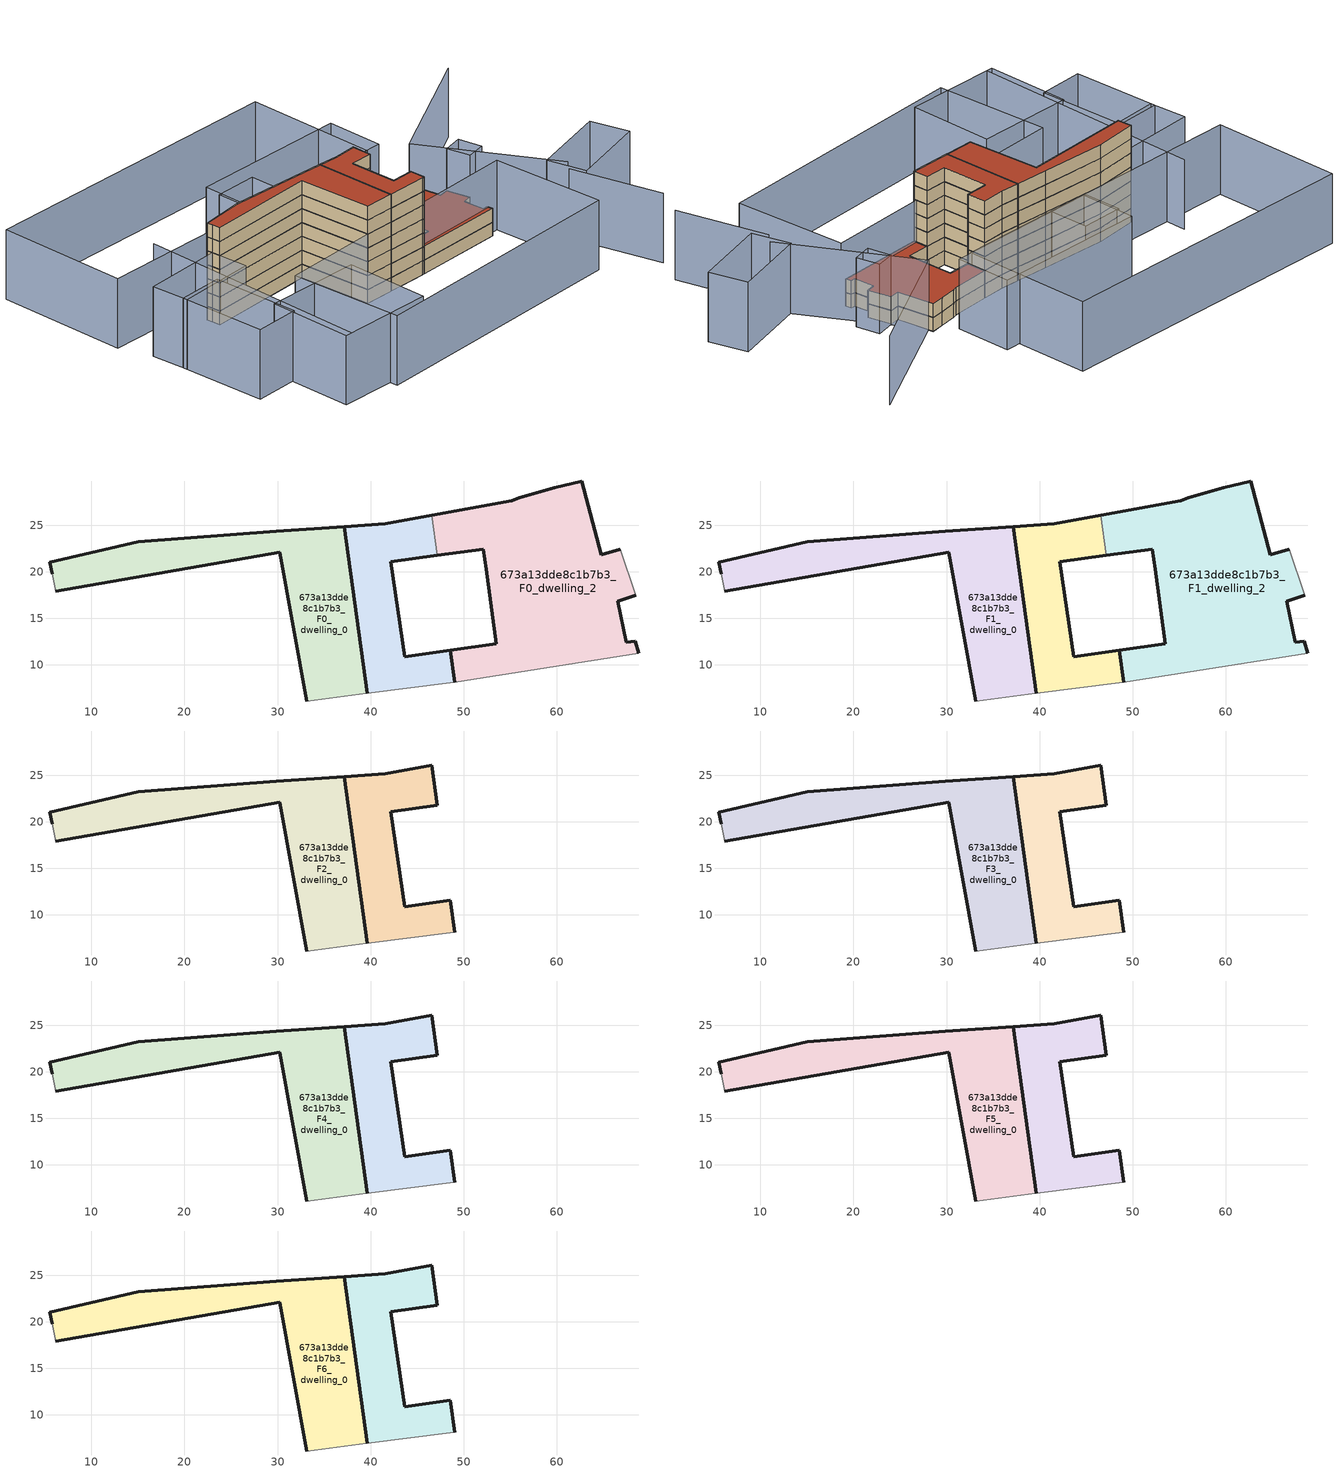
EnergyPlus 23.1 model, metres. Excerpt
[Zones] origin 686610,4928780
673a13dde8c1b7b3_F0_dwelling_0
 floor ground (EU_floor_Construction): 39.56,6.94 39.64,6.95 37.18,24.86 29.84,24.35 15.02,23.23 5.53,21.06 5.81,19.82 6.15,17.94 30.24,22.12 33.11,6.13 z0
 wall outside (EU_wall_Construction): 33.11,6.13 30.24,22.12 6.15,17.94 / 5.81,19.82 5.53,21.06 15.02,23.23 29.84,24.35 37.18,24.86 39.64,6.95 z0:3
 wall adiabatic (EU_wall_Construction): 39.64,6.95 39.56,6.94 33.11,6.13 / 6.15,17.94 5.81,19.82 z0:3
673a13dde8c1b7b3_F0_dwelling_1
 floor ground (EU_floor_Construction): 49.02,8.16 48.55,11.57 43.64,10.86 42.17,21.1 47.15,21.78 46.56,26.07 41.58,25.17 37.18,24.86 39.64,6.95 48.54,8.08 z0
 wall outside (EU_wall_Construction): 47.15,21.78 42.17,21.1 43.64,10.86 48.55,11.57 49.02,8.16 / 39.64,6.95 37.18,24.86 41.58,25.17 46.56,26.07 z0:3
 wall adiabatic (EU_wall_Construction): 49.02,8.16 48.54,8.08 39.64,6.95 z0:3
 wall to 673a13dde8c1b7b3_F0_dwelling_2 (EU_wall_Construction): 46.56,26.07 47.15,21.78 z0:3
673a13dde8c1b7b3_F0_dwelling_2
 floor ground (EU_floor_Construction): 68.8,11.26 68.44,12.57 67.48,12.45 66.55,16.85 68.49,17.5 66.83,22.43 64.76,21.84 62.67,29.77 59.74,29.04 55.96,27.98 55.15,27.62 46.56,26.07 47.15,21.78 52.11,22.46 52.43,20.26 53.49,12.28 48.55,11.57 49.02,8.16 z0
 wall outside (EU_wall_Construction): 68.49,17.5 66.55,16.85 67.48,12.45 68.44,12.57 68.8,11.26 / 46.56,26.07 55.15,27.62 55.96,27.98 59.74,29.04 62.67,29.77 64.76,21.84 66.83,22.43 / 49.02,8.16 48.55,11.57 53.49,12.28 52.43,20.26 52.11,22.46 47.15,21.78 z0:3
 wall adiabatic (EU_wall_Construction): 66.83,22.43 68.49,17.5 / 68.8,11.26 49.02,8.16 z0:3
673a13dde8c1b7b3_F1_dwelling_0
 floor to 673a13dde8c1b7b3_F0_dwelling_0 (EU_floor_Construction): 39.56,6.94 39.64,6.95 37.18,24.86 29.84,24.35 15.02,23.23 5.53,21.06 5.81,19.82 6.15,17.94 30.24,22.12 33.11,6.13 z3
 wall outside (EU_wall_Construction): 33.11,6.13 30.24,22.12 6.15,17.94 / 5.81,19.82 5.53,21.06 15.02,23.23 29.84,24.35 37.18,24.86 39.64,6.95 z3:6
 wall adiabatic (EU_wall_Construction): 39.64,6.95 39.56,6.94 33.11,6.13 / 6.15,17.94 5.81,19.82 z3:6
673a13dde8c1b7b3_F1_dwelling_1
 floor to 673a13dde8c1b7b3_F0_dwelling_1 (EU_floor_Construction): 49.02,8.16 48.55,11.57 43.64,10.86 42.17,21.1 47.15,21.78 46.56,26.07 41.58,25.17 37.18,24.86 39.64,6.95 48.54,8.08 z3
 wall outside (EU_wall_Construction): 47.15,21.78 42.17,21.1 43.64,10.86 48.55,11.57 49.02,8.16 / 39.64,6.95 37.18,24.86 41.58,25.17 46.56,26.07 z3:6
 wall adiabatic (EU_wall_Construction): 49.02,8.16 48.54,8.08 39.64,6.95 z3:6
 wall to 673a13dde8c1b7b3_F1_dwelling_2 (EU_wall_Construction): 46.56,26.07 47.15,21.78 z3:6
673a13dde8c1b7b3_F1_dwelling_2
 floor to 673a13dde8c1b7b3_F0_dwelling_2 (EU_floor_Construction): 68.8,11.26 68.44,12.57 67.48,12.45 66.55,16.85 68.49,17.5 66.83,22.43 64.76,21.84 62.67,29.77 59.74,29.04 55.96,27.98 55.15,27.62 46.56,26.07 47.15,21.78 52.11,22.46 52.43,20.26 53.49,12.28 48.55,11.57 49.02,8.16 z3
 wall outside (EU_wall_Construction): 68.49,17.5 66.55,16.85 67.48,12.45 68.44,12.57 68.8,11.26 / 46.56,26.07 55.15,27.62 55.96,27.98 59.74,29.04 62.67,29.77 64.76,21.84 66.83,22.43 / 49.02,8.16 48.55,11.57 53.49,12.28 52.43,20.26 52.11,22.46 47.15,21.78 z3:6
 wall adiabatic (EU_wall_Construction): 66.83,22.43 68.49,17.5 / 68.8,11.26 49.02,8.16 z3:6
 roof outside (EU_roof_Construction): 62.67,29.77 64.76,21.84 66.83,22.43 68.49,17.5 66.55,16.85 67.48,12.45 68.44,12.57 68.8,11.26 49.02,8.16 48.55,11.57 53.49,12.28 52.43,20.26 52.11,22.46 47.15,21.78 46.56,26.07 55.15,27.62 55.96,27.98 59.74,29.04 z6
673a13dde8c1b7b3_F2_dwelling_0
 floor to 673a13dde8c1b7b3_F1_dwelling_0 (EU_floor_Construction): 39.56,6.94 39.64,6.95 37.18,24.86 29.84,24.35 15.02,23.23 5.53,21.06 5.81,19.82 6.15,17.94 30.24,22.12 33.11,6.13 z6
 wall outside (EU_wall_Construction): 33.11,6.13 30.24,22.12 6.15,17.94 / 5.81,19.82 5.53,21.06 15.02,23.23 29.84,24.35 37.18,24.86 39.64,6.95 z6:9
 wall adiabatic (EU_wall_Construction): 39.64,6.95 39.56,6.94 33.11,6.13 / 6.15,17.94 5.81,19.82 z6:9
673a13dde8c1b7b3_F2_dwelling_1
 floor to 673a13dde8c1b7b3_F1_dwelling_1 (EU_floor_Construction): 49.02,8.16 48.55,11.57 43.64,10.86 42.17,21.1 47.15,21.78 46.56,26.07 41.58,25.17 37.18,24.86 39.64,6.95 48.54,8.08 z6
 wall outside (EU_wall_Construction): 39.64,6.95 37.18,24.86 41.58,25.17 46.56,26.07 47.15,21.78 42.17,21.1 43.64,10.86 48.55,11.57 49.02,8.16 z6:9
 wall adiabatic (EU_wall_Construction): 49.02,8.16 48.54,8.08 39.64,6.95 z6:9
673a13dde8c1b7b3_F3_dwelling_0
 floor to 673a13dde8c1b7b3_F2_dwelling_0 (EU_floor_Construction): 39.56,6.94 39.64,6.95 37.18,24.86 29.84,24.35 15.02,23.23 5.53,21.06 5.81,19.82 6.15,17.94 30.24,22.12 33.11,6.13 z9
 wall outside (EU_wall_Construction): 33.11,6.13 30.24,22.12 6.15,17.94 / 5.81,19.82 5.53,21.06 15.02,23.23 29.84,24.35 37.18,24.86 39.64,6.95 z9:12
 wall adiabatic (EU_wall_Construction): 39.64,6.95 39.56,6.94 33.11,6.13 / 6.15,17.94 5.81,19.82 z9:12
673a13dde8c1b7b3_F3_dwelling_1
 floor to 673a13dde8c1b7b3_F2_dwelling_1 (EU_floor_Construction): 49.02,8.16 48.55,11.57 43.64,10.86 42.17,21.1 47.15,21.78 46.56,26.07 41.58,25.17 37.18,24.86 39.64,6.95 48.54,8.08 z9
 wall outside (EU_wall_Construction): 39.64,6.95 37.18,24.86 41.58,25.17 46.56,26.07 47.15,21.78 42.17,21.1 43.64,10.86 48.55,11.57 49.02,8.16 z9:12
 wall adiabatic (EU_wall_Construction): 49.02,8.16 48.54,8.08 39.64,6.95 z9:12
673a13dde8c1b7b3_F4_dwelling_0
 floor to 673a13dde8c1b7b3_F3_dwelling_0 (EU_floor_Construction): 39.56,6.94 39.64,6.95 37.18,24.86 29.84,24.35 15.02,23.23 5.53,21.06 5.81,19.82 6.15,17.94 30.24,22.12 33.11,6.13 z12
 wall outside (EU_wall_Construction): 33.11,6.13 30.24,22.12 6.15,17.94 / 5.81,19.82 5.53,21.06 15.02,23.23 29.84,24.35 37.18,24.86 39.64,6.95 z12:15
 wall adiabatic (EU_wall_Construction): 39.64,6.95 39.56,6.94 33.11,6.13 / 6.15,17.94 5.81,19.82 z12:15
673a13dde8c1b7b3_F4_dwelling_1
 floor to 673a13dde8c1b7b3_F3_dwelling_1 (EU_floor_Construction): 49.02,8.16 48.55,11.57 43.64,10.86 42.17,21.1 47.15,21.78 46.56,26.07 41.58,25.17 37.18,24.86 39.64,6.95 48.54,8.08 z12
 wall outside (EU_wall_Construction): 39.64,6.95 37.18,24.86 41.58,25.17 46.56,26.07 47.15,21.78 42.17,21.1 43.64,10.86 48.55,11.57 49.02,8.16 z12:15
 wall adiabatic (EU_wall_Construction): 49.02,8.16 48.54,8.08 39.64,6.95 z12:15
673a13dde8c1b7b3_F5_dwelling_0
 floor to 673a13dde8c1b7b3_F4_dwelling_0 (EU_floor_Construction): 39.56,6.94 39.64,6.95 37.18,24.86 29.84,24.35 15.02,23.23 5.53,21.06 5.81,19.82 6.15,17.94 30.24,22.12 33.11,6.13 z15
 wall outside (EU_wall_Construction): 33.11,6.13 30.24,22.12 6.15,17.94 / 5.81,19.82 5.53,21.06 15.02,23.23 29.84,24.35 37.18,24.86 39.64,6.95 z15:18
 wall adiabatic (EU_wall_Construction): 39.64,6.95 39.56,6.94 33.11,6.13 / 6.15,17.94 5.81,19.82 z15:18
673a13dde8c1b7b3_F5_dwelling_1
 floor to 673a13dde8c1b7b3_F4_dwelling_1 (EU_floor_Construction): 49.02,8.16 48.55,11.57 43.64,10.86 42.17,21.1 47.15,21.78 46.56,26.07 41.58,25.17 37.18,24.86 39.64,6.95 48.54,8.08 z15
 wall outside (EU_wall_Construction): 39.64,6.95 37.18,24.86 41.58,25.17 46.56,26.07 47.15,21.78 42.17,21.1 43.64,10.86 48.55,11.57 49.02,8.16 z15:18
 wall adiabatic (EU_wall_Construction): 49.02,8.16 48.54,8.08 39.64,6.95 z15:18
673a13dde8c1b7b3_F6_dwelling_0
 floor to 673a13dde8c1b7b3_F5_dwelling_0 (EU_floor_Construction): 39.56,6.94 39.64,6.95 37.18,24.86 29.84,24.35 15.02,23.23 5.53,21.06 5.81,19.82 6.15,17.94 30.24,22.12 33.11,6.13 z18
 wall outside (EU_wall_Construction): 33.11,6.13 30.24,22.12 6.15,17.94 / 5.81,19.82 5.53,21.06 15.02,23.23 29.84,24.35 37.18,24.86 39.64,6.95 z18:21
 wall adiabatic (EU_wall_Construction): 39.64,6.95 39.56,6.94 33.11,6.13 / 6.15,17.94 5.81,19.82 z18:21
 roof outside (EU_roof_Construction): 37.18,24.86 39.64,6.95 39.56,6.94 33.11,6.13 30.24,22.12 6.15,17.94 5.81,19.82 5.53,21.06 15.02,23.23 29.84,24.35 z21
673a13dde8c1b7b3_F6_dwelling_1
 floor to 673a13dde8c1b7b3_F5_dwelling_1 (EU_floor_Construction): 49.02,8.16 48.55,11.57 43.64,10.86 42.17,21.1 47.15,21.78 46.56,26.07 41.58,25.17 37.18,24.86 39.64,6.95 48.54,8.08 z18
 wall outside (EU_wall_Construction): 39.64,6.95 37.18,24.86 41.58,25.17 46.56,26.07 47.15,21.78 42.17,21.1 43.64,10.86 48.55,11.57 49.02,8.16 z18:21
 wall adiabatic (EU_wall_Construction): 49.02,8.16 48.54,8.08 39.64,6.95 z18:21
 roof outside (EU_roof_Construction): 46.56,26.07 47.15,21.78 42.17,21.1 43.64,10.86 48.55,11.57 49.02,8.16 48.54,8.08 39.64,6.95 37.18,24.86 41.58,25.17 z21
shading: 86.44,-17.95 79.26,0.99 / 80.85,3.34 62.77,28.6 / 62.77,28.6 88.08,46.72 / -0.24,29.77 5,-21.84 / 24.89,-19.65 3.55,-22 / 3.55,-22 1.5,-3.4 / 1.5,-3.4 22.84,-1.05 / 22.84,-1.05 24.89,-19.65 / 78.17,6.42 94.57,12.95 / 94.57,12.95 97.78,4.91 / 97.78,4.91 81.38,-1.63 / 81.38,-1.63 78.17,6.42 / 72.54,18.85 68.48,17.5 / 68.48,17.5 66.83,22.43 / 66.83,22.43 70.89,23.79 / 70.89,23.79 72.54,18.85 / 75.27,-12.22 16.06,-22.39 / 16.06,-22.39 11.79,2.47 / 11.79,2.47 71.01,12.64 / 71.01,12.64 75.27,-12.22 / -7.36,-9.57 -10.28,9.55 / -10.28,9.55 -0.42,11.06 / -0.42,11.06 2.5,-8.06 / 2.5,-8.06 -7.36,-9.57 / 7.29,11.67 -10.1,8.53 / -10.1,8.53 -11.58,16.67 / -11.58,16.67 5.81,19.82 / 5.81,19.82 7.29,11.67 / 32.4,29.15 23.11,27.91 / 23.11,27.91 21.95,36.53 / 21.95,36.53 31.24,37.78 / 31.24,37.78 32.4,29.15 / 22.07,40.42 56.71,44.5 / 56.71,44.5 58.16,32.19 / 58.16,32.19 23.52,28.11 / 23.52,28.11 22.07,40.42 / 54.75,31.52 -14.64,23.47 / -14.64,23.47 -17.98,52.29 / -17.98,52.29 51.41,60.34 / 51.41,60.34 54.75,31.52 z0:15
[Building]
EU S2 Campaign: North Axis=0; Terrain=City; Solar Distribution=FullExterior
[Site:Location]
Bologna: Latitude=44.5; Longitude=11.25; Time Zone=1; Elevation=37
[SizingPeriod:WeatherFileDays]
AnnualSizingPeriod: Begin Month=1; Begin Day of Month=1; End Month=12; End Day of Month=31; Day of Week for Start Day=Monday; Use Weather File Daylight Saving Period=No; Use Weather File Rain and Snow Indicators=No
[MATERIAL]
EU_InternalMass_Material: Roughness=MediumRough; Thickness=0.1; Conductivity=1; Density=1800; Specific Heat=900; Thermal Absorptance=0.9; Solar Absorptance=0.7; Visible Absorptance=0.7
[MATERIAL:NOMASS] Roughness=MediumRough; Thermal Absorptance=0.9; Solar Absorptance=0.7; Visible Absorptance=0.7
Name | Thermal Resistance
EU_wall_NoMass | 0.905828
EU_roof_NoMass | 0.37593
EU_floor_NoMass | 0.67114
[CONSTRUCTION]
EU_wall_Construction: EU_wall_NoMass
EU_roof_Construction: EU_roof_NoMass
EU_floor_Construction: EU_floor_NoMass
EU_InternalMass_Construction: EU_InternalMass_Material
[ZONE] Type=1; Multiplier=1; Ceiling Height=autocalculate; Floor Area=autocalculate; Part of Total Floor Area=Yes
Name | Volume
673a13dde8c1b7b3_F0_dwelling_0 | 613.685
673a13dde8c1b7b3_F1_dwelling_0; 673a13dde8c1b7b3_F2_dwelling_0; 673a13dde8c1b7b3_F3_dwelling_0; 673a13dde8c1b7b3_F4_dwelling_0; 673a13dde8c1b7b3_F5_dwelling_0; 673a13dde8c1b7b3_F6_dwelling_0 | 613.682
673a13dde8c1b7b3_F0_dwelling_1 | 354.762
673a13dde8c1b7b3_F1_dwelling_1; 673a13dde8c1b7b3_F2_dwelling_1; 673a13dde8c1b7b3_F3_dwelling_1; 673a13dde8c1b7b3_F4_dwelling_1; 673a13dde8c1b7b3_F5_dwelling_1; 673a13dde8c1b7b3_F6_dwelling_1 | 354.76
673a13dde8c1b7b3_F0_dwelling_2 | 872.616
673a13dde8c1b7b3_F1_dwelling_2 | 872.615
[INTERNALMASS] Construction=EU_InternalMass_Construction
Name | Zone or ZoneList | Surface Area
673a13dde8c1b7b3_F0_dwelling_0_EU_InternalMass | 673a13dde8c1b7b3_F0_dwelling_0 | 204.561
673a13dde8c1b7b3_F0_dwelling_1_EU_InternalMass | 673a13dde8c1b7b3_F0_dwelling_1 | 118.254
673a13dde8c1b7b3_F0_dwelling_2_EU_InternalMass | 673a13dde8c1b7b3_F0_dwelling_2 | 290.872
673a13dde8c1b7b3_F1_dwelling_0_EU_InternalMass | 673a13dde8c1b7b3_F1_dwelling_0 | 204.561
673a13dde8c1b7b3_F1_dwelling_1_EU_InternalMass | 673a13dde8c1b7b3_F1_dwelling_1 | 118.254
673a13dde8c1b7b3_F1_dwelling_2_EU_InternalMass | 673a13dde8c1b7b3_F1_dwelling_2 | 290.872
673a13dde8c1b7b3_F2_dwelling_0_EU_InternalMass | 673a13dde8c1b7b3_F2_dwelling_0 | 306.839
673a13dde8c1b7b3_F2_dwelling_1_EU_InternalMass | 673a13dde8c1b7b3_F2_dwelling_1 | 306.839
673a13dde8c1b7b3_F3_dwelling_0_EU_InternalMass | 673a13dde8c1b7b3_F3_dwelling_0 | 306.839
673a13dde8c1b7b3_F3_dwelling_1_EU_InternalMass | 673a13dde8c1b7b3_F3_dwelling_1 | 306.839
673a13dde8c1b7b3_F4_dwelling_0_EU_InternalMass | 673a13dde8c1b7b3_F4_dwelling_0 | 306.839
673a13dde8c1b7b3_F4_dwelling_1_EU_InternalMass | 673a13dde8c1b7b3_F4_dwelling_1 | 306.839
673a13dde8c1b7b3_F5_dwelling_0_EU_InternalMass | 673a13dde8c1b7b3_F5_dwelling_0 | 306.839
673a13dde8c1b7b3_F5_dwelling_1_EU_InternalMass | 673a13dde8c1b7b3_F5_dwelling_1 | 306.839
673a13dde8c1b7b3_F6_dwelling_0_EU_InternalMass | 673a13dde8c1b7b3_F6_dwelling_0 | 306.839
673a13dde8c1b7b3_F6_dwelling_1_EU_InternalMass | 673a13dde8c1b7b3_F6_dwelling_1 | 306.839
[OTHEREQUIPMENT] Fuel Type=Electricity; Design Level Calculation Method=Watts/Area; Power per Zone Floor Area=1; Fraction Latent=0; Fraction Radiant=0; Fraction Lost=0; Carbon Dioxide Generation Rate=0; EndUse Subcategory=EU_Step8_InternalGains
Name | Zone or ZoneList or Space or SpaceList | Schedule
EU_Step8_InternalGain_673a13dde8c1b7b3_F0_dwelling_0_f000 | 673a13dde8c1b7b3_F0_dwelling_0 | EU_Step8_GainSchedule_673a13dde8c1b7b3_F0_dwelling_0_f000
EU_Step8_InternalGain_673a13dde8c1b7b3_F0_dwelling_1_f000 | 673a13dde8c1b7b3_F0_dwelling_1 | EU_Step8_GainSchedule_673a13dde8c1b7b3_F0_dwelling_1_f000
EU_Step8_InternalGain_673a13dde8c1b7b3_F0_dwelling_2_f000 | 673a13dde8c1b7b3_F0_dwelling_2 | EU_Step8_GainSchedule_673a13dde8c1b7b3_F0_dwelling_2_f000
EU_Step8_InternalGain_673a13dde8c1b7b3_F1_dwelling_0_f000 | 673a13dde8c1b7b3_F1_dwelling_0 | EU_Step8_GainSchedule_673a13dde8c1b7b3_F1_dwelling_0_f000
EU_Step8_InternalGain_673a13dde8c1b7b3_F1_dwelling_1_f000 | 673a13dde8c1b7b3_F1_dwelling_1 | EU_Step8_GainSchedule_673a13dde8c1b7b3_F1_dwelling_1_f000
EU_Step8_InternalGain_673a13dde8c1b7b3_F1_dwelling_2_f000 | 673a13dde8c1b7b3_F1_dwelling_2 | EU_Step8_GainSchedule_673a13dde8c1b7b3_F1_dwelling_2_f000
EU_Step8_InternalGain_673a13dde8c1b7b3_F2_dwelling_0_f000 | 673a13dde8c1b7b3_F2_dwelling_0 | EU_Step8_GainSchedule_673a13dde8c1b7b3_F2_dwelling_0_f000
EU_Step8_InternalGain_673a13dde8c1b7b3_F2_dwelling_1_f000 | 673a13dde8c1b7b3_F2_dwelling_1 | EU_Step8_GainSchedule_673a13dde8c1b7b3_F2_dwelling_1_f000
EU_Step8_InternalGain_673a13dde8c1b7b3_F3_dwelling_0_f000 | 673a13dde8c1b7b3_F3_dwelling_0 | EU_Step8_GainSchedule_673a13dde8c1b7b3_F3_dwelling_0_f000
EU_Step8_InternalGain_673a13dde8c1b7b3_F3_dwelling_1_f000 | 673a13dde8c1b7b3_F3_dwelling_1 | EU_Step8_GainSchedule_673a13dde8c1b7b3_F3_dwelling_1_f000
EU_Step8_InternalGain_673a13dde8c1b7b3_F4_dwelling_0_f000 | 673a13dde8c1b7b3_F4_dwelling_0 | EU_Step8_GainSchedule_673a13dde8c1b7b3_F4_dwelling_0_f000
EU_Step8_InternalGain_673a13dde8c1b7b3_F4_dwelling_1_f000 | 673a13dde8c1b7b3_F4_dwelling_1 | EU_Step8_GainSchedule_673a13dde8c1b7b3_F4_dwelling_1_f000
EU_Step8_InternalGain_673a13dde8c1b7b3_F5_dwelling_0_f000 | 673a13dde8c1b7b3_F5_dwelling_0 | EU_Step8_GainSchedule_673a13dde8c1b7b3_F5_dwelling_0_f000
EU_Step8_InternalGain_673a13dde8c1b7b3_F5_dwelling_1_f000 | 673a13dde8c1b7b3_F5_dwelling_1 | EU_Step8_GainSchedule_673a13dde8c1b7b3_F5_dwelling_1_f000
EU_Step8_InternalGain_673a13dde8c1b7b3_F6_dwelling_0_f000 | 673a13dde8c1b7b3_F6_dwelling_0 | EU_Step8_GainSchedule_673a13dde8c1b7b3_F6_dwelling_0_f000
EU_Step8_InternalGain_673a13dde8c1b7b3_F6_dwelling_1_f000 | 673a13dde8c1b7b3_F6_dwelling_1 | EU_Step8_GainSchedule_673a13dde8c1b7b3_F6_dwelling_1_f000
[ZONEVENTILATION:DESIGNFLOWRATE] Schedule=EU_AlwaysOn; Design Flow Rate Calculation Method=AirChanges/Hour; Air Changes per Hour=0.73129; Ventilation Type=Natural; Fan Pressure Rise=0; Fan Total Efficiency=1; Constant Term Coefficient=1; Temperature Term Coefficient=0; Velocity Term Coefficient=0; Velocity Squared Term Coefficient=0; Minimum Indoor Temperature=-100; Maximum Indoor Temperature=100; Delta Temperature=-100; Minimum Outdoor Temperature=-100; Maximum Outdoor Temperature=100; Maximum Wind Speed=40
Name | Zone or ZoneList or Space or SpaceList
EU_ConstantAir_673a13dde8c1b7b3_F0_dwelling_0 | 673a13dde8c1b7b3_F0_dwelling_0
EU_ConstantAir_673a13dde8c1b7b3_F0_dwelling_1 | 673a13dde8c1b7b3_F0_dwelling_1
EU_ConstantAir_673a13dde8c1b7b3_F0_dwelling_2 | 673a13dde8c1b7b3_F0_dwelling_2
EU_ConstantAir_673a13dde8c1b7b3_F1_dwelling_0 | 673a13dde8c1b7b3_F1_dwelling_0
EU_ConstantAir_673a13dde8c1b7b3_F1_dwelling_1 | 673a13dde8c1b7b3_F1_dwelling_1
EU_ConstantAir_673a13dde8c1b7b3_F1_dwelling_2 | 673a13dde8c1b7b3_F1_dwelling_2
EU_ConstantAir_673a13dde8c1b7b3_F2_dwelling_0 | 673a13dde8c1b7b3_F2_dwelling_0
EU_ConstantAir_673a13dde8c1b7b3_F2_dwelling_1 | 673a13dde8c1b7b3_F2_dwelling_1
EU_ConstantAir_673a13dde8c1b7b3_F3_dwelling_0 | 673a13dde8c1b7b3_F3_dwelling_0
EU_ConstantAir_673a13dde8c1b7b3_F3_dwelling_1 | 673a13dde8c1b7b3_F3_dwelling_1
EU_ConstantAir_673a13dde8c1b7b3_F4_dwelling_0 | 673a13dde8c1b7b3_F4_dwelling_0
EU_ConstantAir_673a13dde8c1b7b3_F4_dwelling_1 | 673a13dde8c1b7b3_F4_dwelling_1
EU_ConstantAir_673a13dde8c1b7b3_F5_dwelling_0 | 673a13dde8c1b7b3_F5_dwelling_0
EU_ConstantAir_673a13dde8c1b7b3_F5_dwelling_1 | 673a13dde8c1b7b3_F5_dwelling_1
EU_ConstantAir_673a13dde8c1b7b3_F6_dwelling_0 | 673a13dde8c1b7b3_F6_dwelling_0
EU_ConstantAir_673a13dde8c1b7b3_F6_dwelling_1 | 673a13dde8c1b7b3_F6_dwelling_1
[HVACTEMPLATE:THERMOSTAT] Constant Heating Setpoint=20; Constant Cooling Setpoint=50
EU_HeatOnly_673a13dde8c1b7b3_F0_dwelling_0; EU_HeatOnly_673a13dde8c1b7b3_F0_dwelling_1; EU_HeatOnly_673a13dde8c1b7b3_F0_dwelling_2; EU_HeatOnly_673a13dde8c1b7b3_F1_dwelling_0; EU_HeatOnly_673a13dde8c1b7b3_F1_dwelling_1; EU_HeatOnly_673a13dde8c1b7b3_F1_dwelling_2; EU_HeatOnly_673a13dde8c1b7b3_F2_dwelling_0; EU_HeatOnly_673a13dde8c1b7b3_F2_dwelling_1; EU_HeatOnly_673a13dde8c1b7b3_F3_dwelling_0; EU_HeatOnly_673a13dde8c1b7b3_F3_dwelling_1; EU_HeatOnly_673a13dde8c1b7b3_F4_dwelling_0; EU_HeatOnly_673a13dde8c1b7b3_F4_dwelling_1; EU_HeatOnly_673a13dde8c1b7b3_F5_dwelling_0; EU_HeatOnly_673a13dde8c1b7b3_F5_dwelling_1; EU_HeatOnly_673a13dde8c1b7b3_F6_dwelling_0; EU_HeatOnly_673a13dde8c1b7b3_F6_dwelling_1
[HVACTEMPLATE:ZONE:IDEALLOADSAIRSYSTEM] System Availability Schedule=EU_AlwaysOn; Maximum Heating Supply Air Temperature=50; Minimum Cooling Supply Air Temperature=13; Maximum Heating Supply Air Humidity Ratio=0.0156; Minimum Cooling Supply Air Humidity Ratio=0.0077; Heating Limit=NoLimit; Cooling Limit=NoLimit; Heating Availability Schedule=EU_AlwaysOn; Cooling Availability Schedule=EU_CoolingOff; Dehumidification Control Type=ConstantSensibleHeatRatio; Cooling Sensible Heat Ratio=0.7; Dehumidification Setpoint=60; Humidification Control Type=None; Humidification Setpoint=30; Outdoor Air Method=None; Outdoor Air Flow Rate per Person=0.00944; Outdoor Air Flow Rate per Zone Floor Area=0; Outdoor Air Flow Rate per Zone=0; Demand Controlled Ventilation Type=None; Outdoor Air Economizer Type=NoEconomizer; Heat Recovery Type=None; Sensible Heat Recovery Effectiveness=0.7; Latent Heat Recovery Effectiveness=0.65
Name | Template Thermostat
673a13dde8c1b7b3_F0_dwelling_0 | EU_HeatOnly_673a13dde8c1b7b3_F0_dwelling_0
673a13dde8c1b7b3_F0_dwelling_1 | EU_HeatOnly_673a13dde8c1b7b3_F0_dwelling_1
673a13dde8c1b7b3_F0_dwelling_2 | EU_HeatOnly_673a13dde8c1b7b3_F0_dwelling_2
673a13dde8c1b7b3_F1_dwelling_0 | EU_HeatOnly_673a13dde8c1b7b3_F1_dwelling_0
673a13dde8c1b7b3_F1_dwelling_1 | EU_HeatOnly_673a13dde8c1b7b3_F1_dwelling_1
673a13dde8c1b7b3_F1_dwelling_2 | EU_HeatOnly_673a13dde8c1b7b3_F1_dwelling_2
673a13dde8c1b7b3_F2_dwelling_0 | EU_HeatOnly_673a13dde8c1b7b3_F2_dwelling_0
673a13dde8c1b7b3_F2_dwelling_1 | EU_HeatOnly_673a13dde8c1b7b3_F2_dwelling_1
673a13dde8c1b7b3_F3_dwelling_0 | EU_HeatOnly_673a13dde8c1b7b3_F3_dwelling_0
673a13dde8c1b7b3_F3_dwelling_1 | EU_HeatOnly_673a13dde8c1b7b3_F3_dwelling_1
673a13dde8c1b7b3_F4_dwelling_0 | EU_HeatOnly_673a13dde8c1b7b3_F4_dwelling_0
673a13dde8c1b7b3_F4_dwelling_1 | EU_HeatOnly_673a13dde8c1b7b3_F4_dwelling_1
673a13dde8c1b7b3_F5_dwelling_0 | EU_HeatOnly_673a13dde8c1b7b3_F5_dwelling_0
673a13dde8c1b7b3_F5_dwelling_1 | EU_HeatOnly_673a13dde8c1b7b3_F5_dwelling_1
673a13dde8c1b7b3_F6_dwelling_0 | EU_HeatOnly_673a13dde8c1b7b3_F6_dwelling_0
673a13dde8c1b7b3_F6_dwelling_1 | EU_HeatOnly_673a13dde8c1b7b3_F6_dwelling_1
[SIZING:ZONE] Zone Cooling Design Supply Air Temperature Input Method=SupplyAirTemperature; Zone Cooling Design Supply Air Temperature=13; Zone Heating Design Supply Air Temperature Input Method=SupplyAirTemperature; Zone Heating Design Supply Air Temperature=50; Zone Cooling Design Supply Air Humidity Ratio=0.008; Zone Heating Design Supply Air Humidity Ratio=0.008; Cooling Design Air Flow Method=DesignDay; Cooling Design Air Flow Rate=0; Cooling Minimum Air Flow per Zone Floor Area=0.000762; Cooling Minimum Air Flow=0; Cooling Minimum Air Flow Fraction=0.2; Heating Design Air Flow Method=DesignDay; Heating Design Air Flow Rate=0; Heating Maximum Air Flow per Zone Floor Area=0.002032; Heating Maximum Air Flow=0.141576; Heating Maximum Air Flow Fraction=0.3; Account for Dedicated Outdoor Air System=No; Dedicated Outdoor Air System Control Strategy=NeutralSupplyAir; Dedicated Outdoor Air Low Setpoint Temperature for Design=autosize; Dedicated Outdoor Air High Setpoint Temperature for Design=autosize; Zone Load Sizing Method=Sensible Load Only No Latent Load; Zone Latent Cooling Design Supply Air Humidity Ratio Input Method=HumidityRatioDifference; Zone Cooling Design Supply Air Humidity Ratio Difference=0.005; Zone Latent Heating Design Supply Air Humidity Ratio Input Method=HumidityRatioDifference; Zone Humidification Design Supply Air Humidity Ratio Difference=0.005
673a13dde8c1b7b3_F0_dwelling_0; 673a13dde8c1b7b3_F0_dwelling_1; 673a13dde8c1b7b3_F0_dwelling_2; 673a13dde8c1b7b3_F1_dwelling_0; 673a13dde8c1b7b3_F1_dwelling_1; 673a13dde8c1b7b3_F1_dwelling_2; 673a13dde8c1b7b3_F2_dwelling_0; 673a13dde8c1b7b3_F2_dwelling_1; 673a13dde8c1b7b3_F3_dwelling_0; 673a13dde8c1b7b3_F3_dwelling_1; 673a13dde8c1b7b3_F4_dwelling_0; 673a13dde8c1b7b3_F4_dwelling_1; 673a13dde8c1b7b3_F5_dwelling_0; 673a13dde8c1b7b3_F5_dwelling_1; 673a13dde8c1b7b3_F6_dwelling_0; 673a13dde8c1b7b3_F6_dwelling_1
[SCHEDULE:CONSTANT]
Name | Hourly Value
EU_AlwaysOn | 1
EU_CoolingOff | 0
[SCHEDULE:FILE] Column Number=1; Rows to Skip at Top=0; Number of Hours of Data=8760; Column Separator=Comma; Interpolate to Timestep=No; Minutes per Item=60; Adjust Schedule for Daylight Savings=Yes
Name | File
EU_Step8_GainSchedule_673a13dde8c1b7b3_F0_dwelling_0_f000 | ../../schedules/673a13dde8c1b7b3/673a13dde8c1b7b3_F0_dwelling_0_f000_gain.csv
EU_Step8_GainSchedule_673a13dde8c1b7b3_F0_dwelling_1_f000 | ../../schedules/673a13dde8c1b7b3/673a13dde8c1b7b3_F0_dwelling_1_f000_gain.csv
EU_Step8_GainSchedule_673a13dde8c1b7b3_F0_dwelling_2_f000 | ../../schedules/673a13dde8c1b7b3/673a13dde8c1b7b3_F0_dwelling_2_f000_gain.csv
EU_Step8_GainSchedule_673a13dde8c1b7b3_F1_dwelling_0_f000 | ../../schedules/673a13dde8c1b7b3/673a13dde8c1b7b3_F1_dwelling_0_f000_gain.csv
EU_Step8_GainSchedule_673a13dde8c1b7b3_F1_dwelling_1_f000 | ../../schedules/673a13dde8c1b7b3/673a13dde8c1b7b3_F1_dwelling_1_f000_gain.csv
EU_Step8_GainSchedule_673a13dde8c1b7b3_F1_dwelling_2_f000 | ../../schedules/673a13dde8c1b7b3/673a13dde8c1b7b3_F1_dwelling_2_f000_gain.csv
EU_Step8_GainSchedule_673a13dde8c1b7b3_F2_dwelling_0_f000 | ../../schedules/673a13dde8c1b7b3/673a13dde8c1b7b3_F2_dwelling_0_f000_gain.csv
EU_Step8_GainSchedule_673a13dde8c1b7b3_F2_dwelling_1_f000 | ../../schedules/673a13dde8c1b7b3/673a13dde8c1b7b3_F2_dwelling_1_f000_gain.csv
EU_Step8_GainSchedule_673a13dde8c1b7b3_F3_dwelling_0_f000 | ../../schedules/673a13dde8c1b7b3/673a13dde8c1b7b3_F3_dwelling_0_f000_gain.csv
EU_Step8_GainSchedule_673a13dde8c1b7b3_F3_dwelling_1_f000 | ../../schedules/673a13dde8c1b7b3/673a13dde8c1b7b3_F3_dwelling_1_f000_gain.csv
EU_Step8_GainSchedule_673a13dde8c1b7b3_F4_dwelling_0_f000 | ../../schedules/673a13dde8c1b7b3/673a13dde8c1b7b3_F4_dwelling_0_f000_gain.csv
EU_Step8_GainSchedule_673a13dde8c1b7b3_F4_dwelling_1_f000 | ../../schedules/673a13dde8c1b7b3/673a13dde8c1b7b3_F4_dwelling_1_f000_gain.csv
EU_Step8_GainSchedule_673a13dde8c1b7b3_F5_dwelling_0_f000 | ../../schedules/673a13dde8c1b7b3/673a13dde8c1b7b3_F5_dwelling_0_f000_gain.csv
EU_Step8_GainSchedule_673a13dde8c1b7b3_F5_dwelling_1_f000 | ../../schedules/673a13dde8c1b7b3/673a13dde8c1b7b3_F5_dwelling_1_f000_gain.csv
EU_Step8_GainSchedule_673a13dde8c1b7b3_F6_dwelling_0_f000 | ../../schedules/673a13dde8c1b7b3/673a13dde8c1b7b3_F6_dwelling_0_f000_gain.csv
EU_Step8_GainSchedule_673a13dde8c1b7b3_F6_dwelling_1_f000 | ../../schedules/673a13dde8c1b7b3/673a13dde8c1b7b3_F6_dwelling_1_f000_gain.csv
